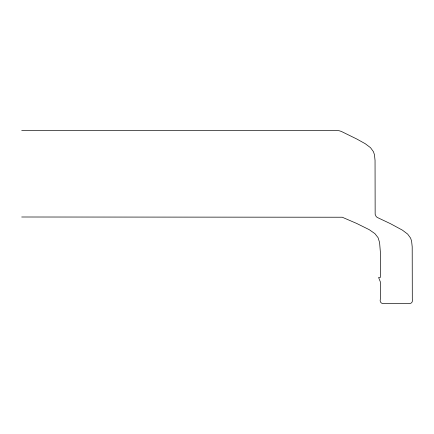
<?xml version="1.0" encoding="UTF-8"?>
<svg xmlns="http://www.w3.org/2000/svg" width="434" height="434" viewBox="0 0 434 434"><rect width="100%" height="100%" fill="white"/><g stroke="black" fill="none" stroke-linecap="round" stroke-linejoin="round"><path stroke-width="0.65" d="M21.7 130.585L336.008 130.585L339.025 130.71L341.276 131.399L356.873 139.059L365.244 143.714L370.538 147.701L373.462 151.721L374.461 154.764L375.047 160.39L375.155 214.353L376.115 216.474L377.168 217.407L390.399 223.656L402.383 230.128L407.678 234.116L410.613 238.136L411.611 241.179L412.197 246.805L412.3 299.097C413.173 302.135 411.02 304.288 407.982 303.415L384.649 303.415C381.611 304.288 379.452 302.135 380.325 299.097L380.325 281.812L378.594 277.489L380.325 277.489L380.325 251.568L379.593 242.573L378.085 237.691L374.895 233.628L369.258 229.689L356.591 223.407L342.252 217.228L21.7 217"/></g></svg>
